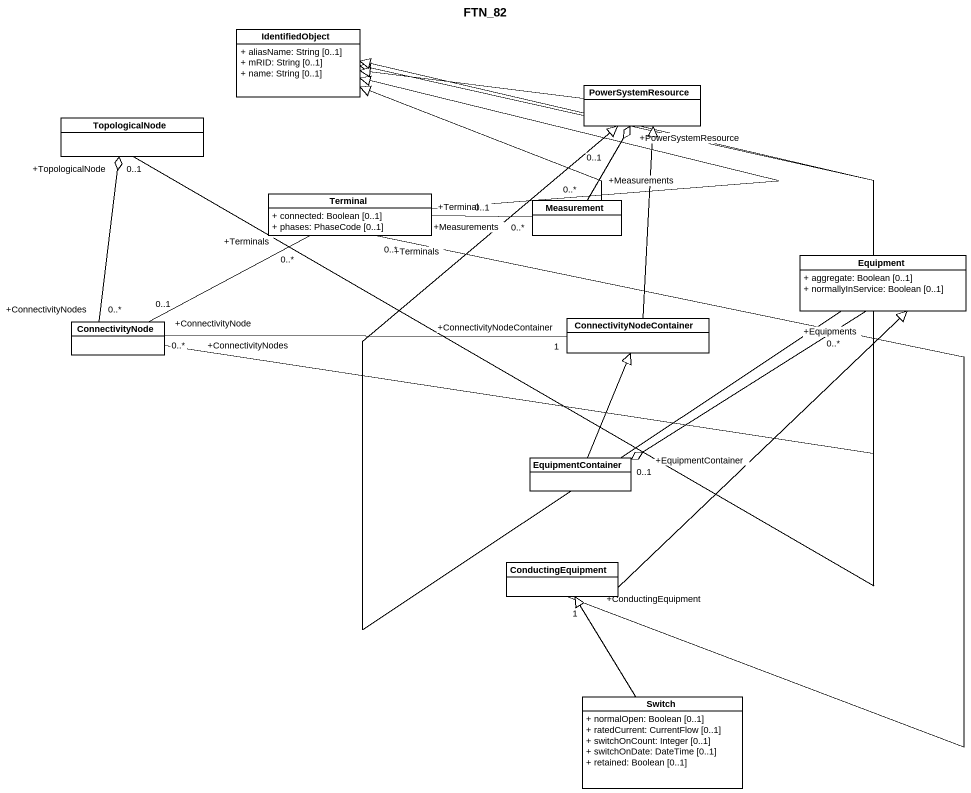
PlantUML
@startuml
title FTN_82
hide circle
hide empty members
skinparam classAttributeIconSize 0
class IdentifiedObject {
  + aliasName: String [0..1]
  + mRID: String [0..1]
  + name: String [0..1]
}
class PowerSystemResource
class TopologicalNode
class Terminal {
  + connected: Boolean [0..1]
  + phases: PhaseCode [0..1]
}
class Measurement
class Equipment {
  + aggregate: Boolean [0..1]
  + normallyInService: Boolean [0..1]
}
class ConnectivityNode
class ConnectivityNodeContainer
class EquipmentContainer
class ConductingEquipment
class Switch {
  + normalOpen: Boolean [0..1]
  + ratedCurrent: CurrentFlow [0..1]
  + switchOnCount: Integer [0..1]
  + switchOnDate: DateTime [0..1]
  + retained: Boolean [0..1]
}
PowerSystemResource -left-|> IdentifiedObject
PowerSystemResource "+PowerSystemResource\n0..1" o-- "+Measurements\n0..*" Measurement
TopologicalNode -right-|> IdentifiedObject
Terminal -up-|> IdentifiedObject
Terminal "+Terminals\n0..*" -left- "+ConnectivityNode\n0..1" ConnectivityNode
Terminal "+Terminals\n0..*" -- "+ConductingEquipment\n1" ConductingEquipment
Measurement -left-|> IdentifiedObject
Measurement "+Measurements\n0..*" -left- "+Terminal\n0..1" Terminal
Equipment -up-|> PowerSystemResource
ConnectivityNode -up-|> IdentifiedObject
ConnectivityNode "+ConnectivityNodes\n0..*" -up-o "+TopologicalNode\n0..1" TopologicalNode
ConnectivityNode "+ConnectivityNodes\n0..*" -right- "+ConnectivityNodeContainer\n1" ConnectivityNodeContainer
ConnectivityNodeContainer -up-|> PowerSystemResource
EquipmentContainer "+EquipmentContainer\n0..1" o-up- "+Equipments\n0..*" Equipment
EquipmentContainer -up-|> ConnectivityNodeContainer
ConductingEquipment -up-|> Equipment
Switch -up-|> ConductingEquipment
@enduml
